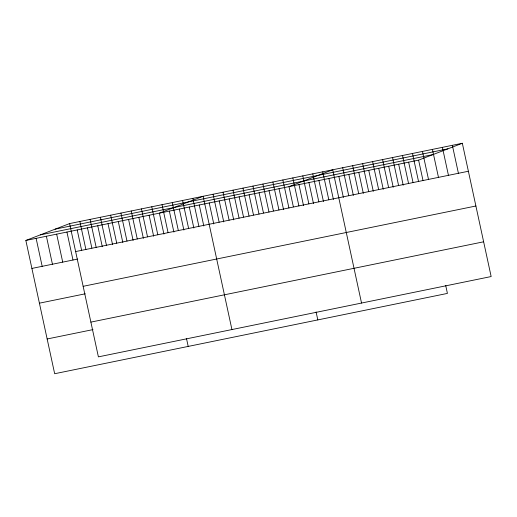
<?xml version="1.0" encoding="UTF-8"?>
<svg xmlns="http://www.w3.org/2000/svg" width="517" height="517" viewBox="0 0 517 517"><rect width="100%" height="100%" fill="white"/><g stroke="black" fill="none" stroke-linecap="round" stroke-linejoin="round"><path stroke-width="0.78" d="M445.699 285.449L447.418 293.41L54.666 373.726L25.85 240.45L69.582 223.59L462.334 143.274L491.15 276.55L98.398 356.866L69.582 223.59M25.85 240.45L418.602 160.134L462.334 143.274M55.151 229.154L447.903 148.838M40.281 234.886L433.033 154.57M75.631 251.566L468.383 171.256M31.899 268.426L77.731 259.056M83.14 286.315L475.898 206.005M39.415 303.175L85.24 293.805M90.882 322.117L483.634 241.801M47.15 338.978L92.982 329.607M452.362 145.316L458.411 173.292M442.397 147.351L448.446 175.328M432.425 149.387L438.474 177.37M422.454 151.429L428.503 179.405M418.602 160.134L422.971 180.343M412.482 153.465L418.531 181.448M408.637 162.17L413.005 182.378M402.517 155.507L408.566 183.483M398.665 164.212L403.202 185.196M392.545 157.543L398.594 185.525M388.694 166.248L393.23 187.232M382.574 159.585L388.622 187.561M378.722 168.29L383.259 189.274M372.602 161.621L378.657 189.603M368.757 170.326L373.293 191.309M362.637 163.663L368.686 191.639M358.785 172.368L363.322 193.352M352.665 165.698L358.714 193.681M348.813 174.403L353.35 195.387M342.693 167.741L348.742 195.717M338.842 176.446L343.378 197.429M361.538 303.059L332.728 169.776L288.997 186.637L293.365 206.845M328.877 178.481L333.413 199.465M322.757 171.818L328.806 199.795M318.905 180.517L323.442 201.507M312.785 173.854L318.834 201.837M308.933 182.559L313.47 203.543M302.813 175.896L308.862 203.872M298.968 184.595L303.505 205.585M292.848 177.932L298.897 205.915M316.087 311.951L317.813 319.913M282.877 179.974L288.925 207.95M279.025 188.673L283.562 209.656M272.905 182.01L278.954 209.992M269.053 190.715L273.422 210.923M262.933 184.052L268.982 212.028M259.088 192.751L263.457 212.959M252.968 186.088L259.017 214.064M249.116 194.793L253.485 215.001M242.996 188.123L249.045 216.106M239.145 196.828L243.513 217.037M233.025 190.166L239.074 218.142M229.173 198.871L233.71 219.854M223.053 192.201L229.109 220.184M219.208 200.906L223.745 221.89M213.088 194.243L219.137 222.22M209.236 202.948L213.773 223.932M231.933 329.562L203.116 196.279L159.385 213.14L163.921 234.123M199.265 204.984L203.801 225.968M192.847 198.379L198.896 226.362M189.293 207.026L193.836 228.01M182.572 200.48L188.621 228.462M179.328 209.062L183.865 230.046M172.303 202.58L178.352 230.563M169.356 211.104L173.893 232.088M162.028 204.687L168.077 232.663M186.482 338.454L188.201 346.422M151.759 206.787L157.808 234.763M149.116 215.24L153.652 236.224M141.484 208.887L147.532 236.864M138.84 217.34L143.377 238.324M131.215 210.988L137.263 238.964M128.571 219.441L133.108 240.424M120.939 213.088L126.988 241.064M118.296 221.541L122.833 242.525M110.67 215.188L116.719 243.164M108.027 223.641L112.564 244.625M100.395 217.289L106.444 245.265M97.752 225.742L102.288 246.725M90.126 219.389L96.175 247.365M87.483 227.842L91.852 248.05M79.851 221.489L85.9 249.465M77.207 229.942L81.576 250.15M66.939 232.043L72.987 260.025M56.663 234.143L62.719 262.125M46.394 236.243L52.443 264.226M36.119 238.343L42.174 266.326"/></g></svg>
